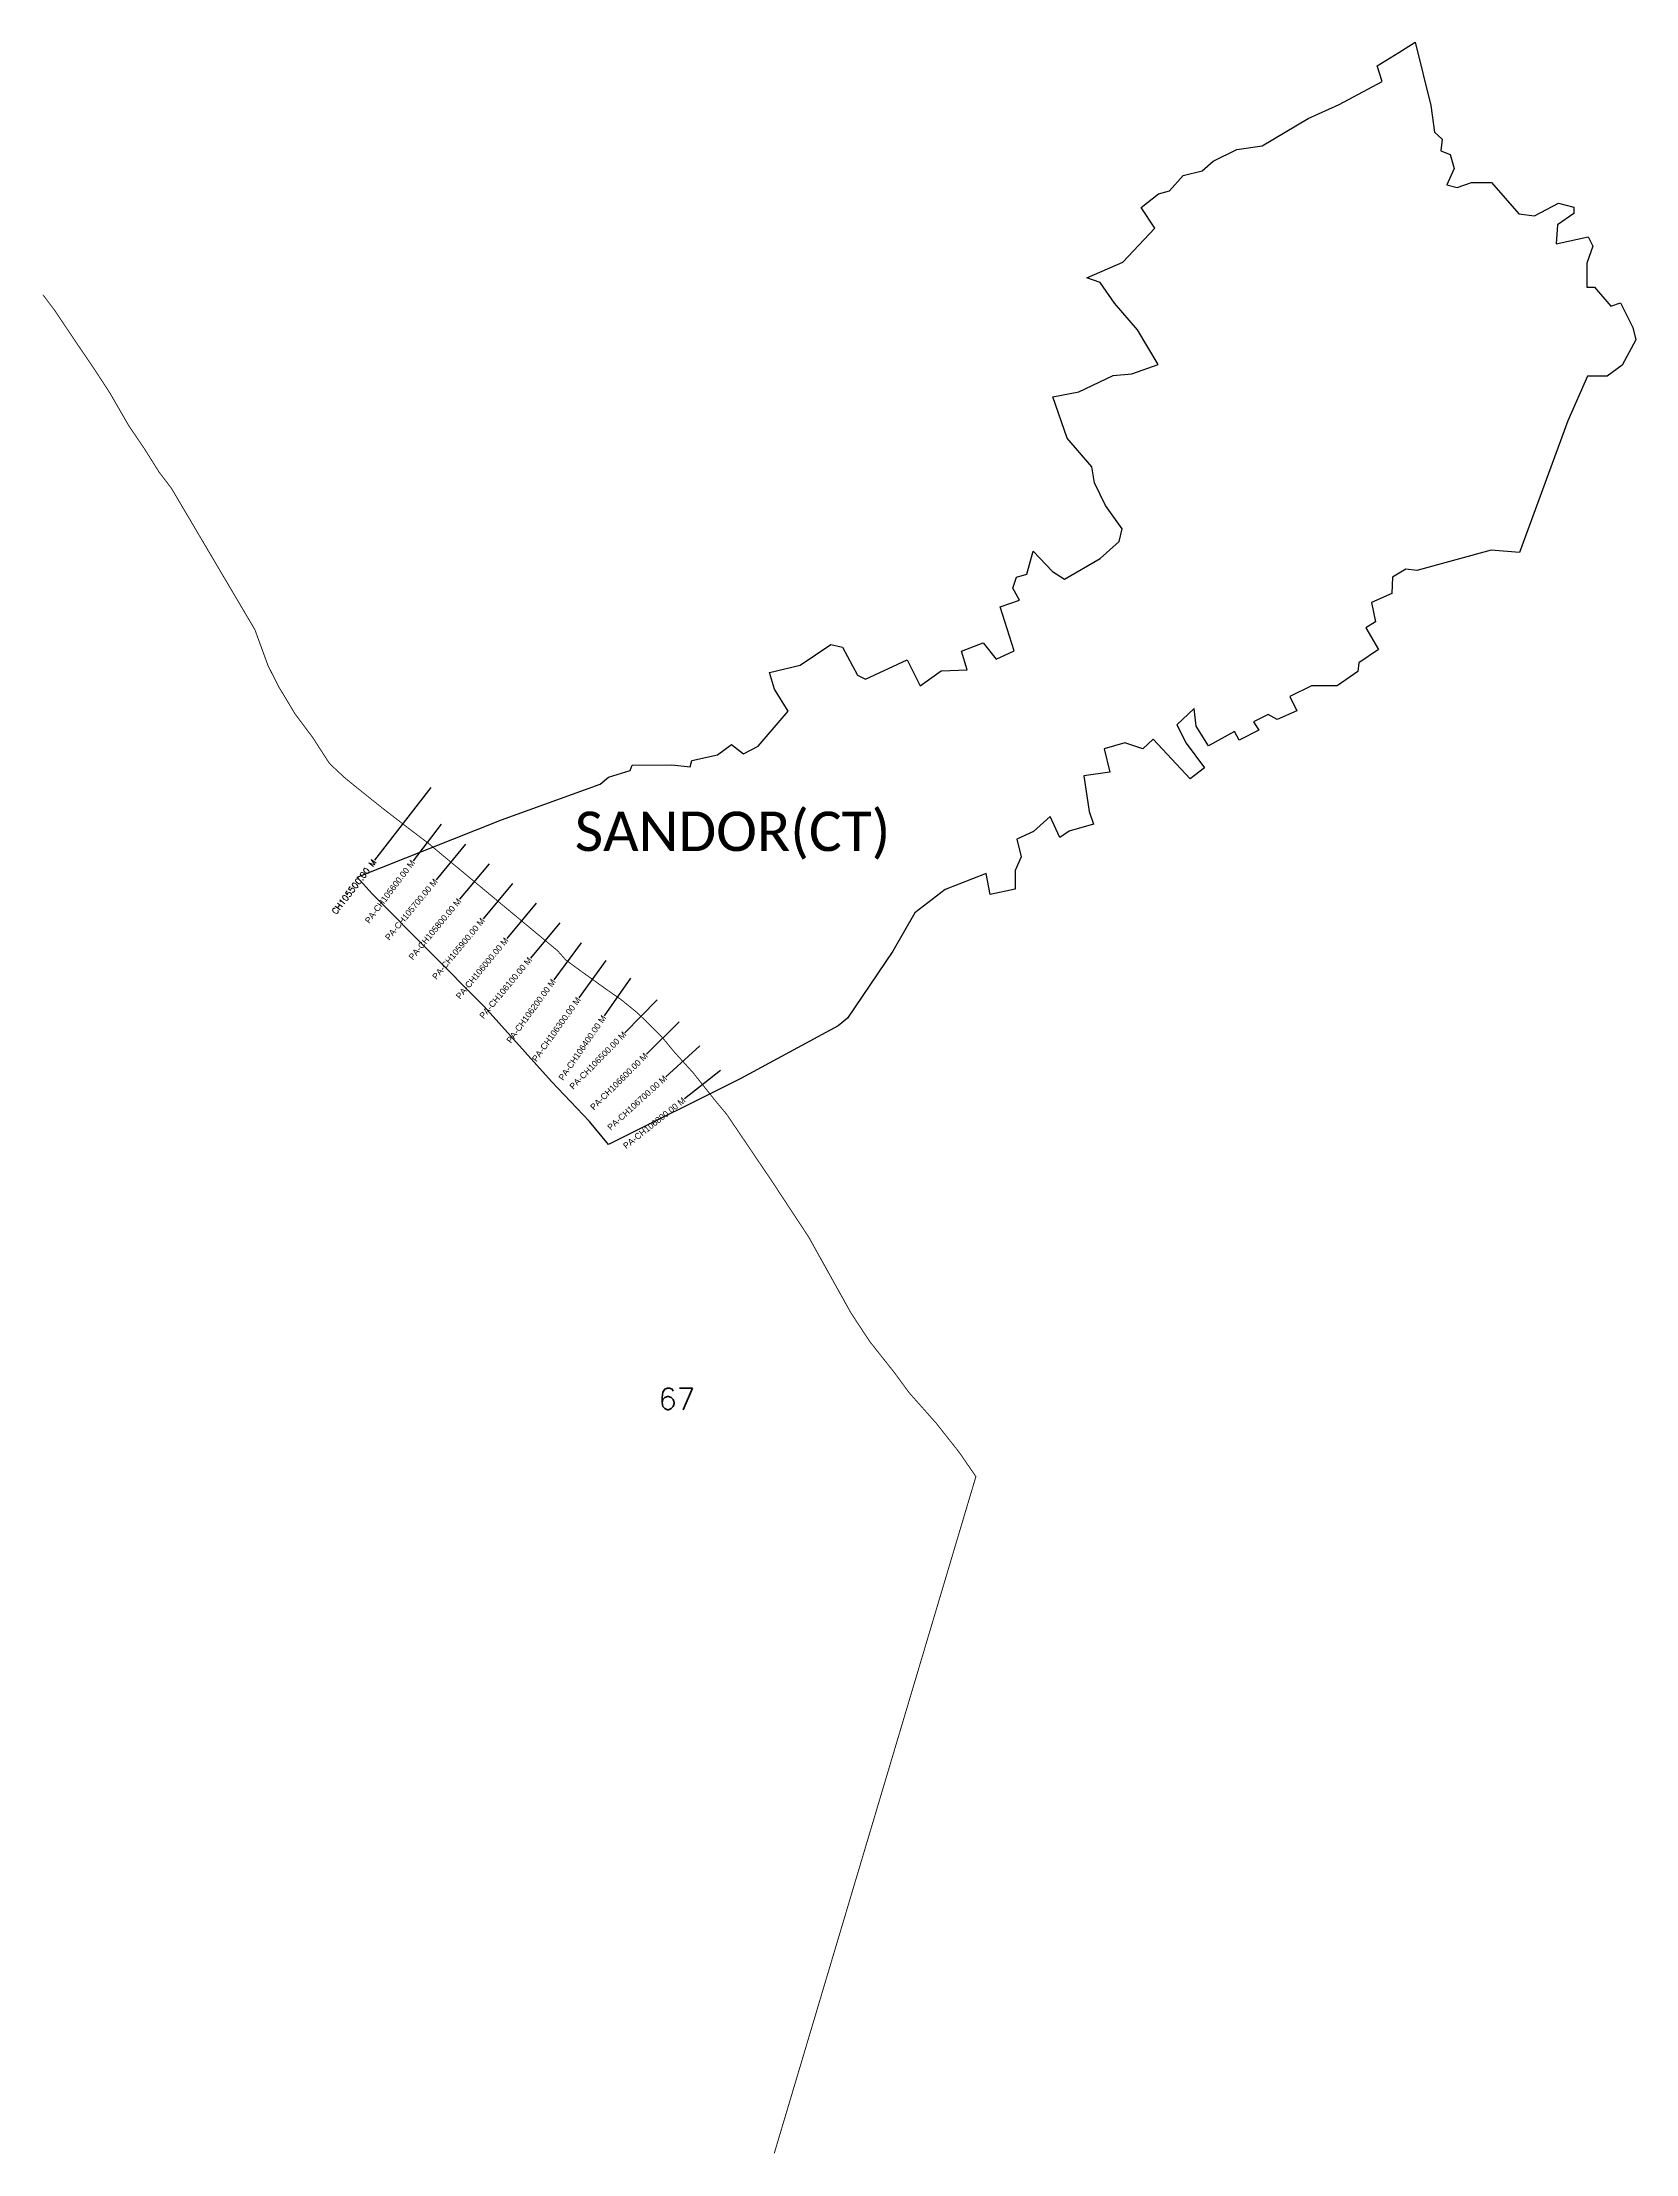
# Model space of a CAD drawing. Header units: metres. Extents: x 265666 to 270862, y 2136619 to 2143501.
import ezdxf
from ezdxf.enums import TextEntityAlignment as Align

# ---------------------------------------------------------------- set-up
doc = ezdxf.new("R2010")
doc.units = ezdxf.units.M
for name, color, linetype in [('CS', 134, 'Continuous'), ('CSMark', 6, 'Continuous'), ('NATURALLY PROTECTED', 3, 'Continuous'), ('village', 3, 'Continuous'), ('VILLAGE NAME', 250, 'Continuous')]:
    doc.layers.add(name, color=color, linetype=linetype)
doc.styles.add('DynamicDimensions', font='arial.ttf')
doc.styles.get("Standard").update_dxf_attribs({"font": 'simplex.shx'})

msp = doc.modelspace()

# ---------------------------------------------------------------- linework, layer by layer
at = {"color": 6, "flags": 128}
msp.add_lwpolyline([(267952.9, 2141181.8), (267999.9, 2141207.1)], dxfattribs=at)
at = {"layer": 'CS'}
for p, q in [((266933.1, 2141072.4), (266749.5, 2140835.1)), ((266966.2, 2140953), (266875.6, 2140833.4)), ((267045.8, 2140887.1), (266949.9, 2140771.7)), ((267122.7, 2140823.2), (267026.9, 2140707.8)), ((267199.6, 2140759.3), (267103.8, 2140643.9)), ((267276.5, 2140695.4), (267180.7, 2140580)), ((267353.5, 2140631.5), (267257.6, 2140516.1)), ((267422.8, 2140566.3), (267334.2, 2140445.3)), ((267503.2, 2140508), (267415.7, 2140386.2)), ((267583.7, 2140451.2), (267498.5, 2140327.7)), ((267670.9, 2140379.7), (267565.9, 2140272.6)), ((267742.5, 2140308.3), (267635.9, 2140202.7)), ((267809.9, 2140230.1), (267698.8, 2140129.3)), ((267877.8, 2140150.1), (267760.3, 2140056.9))]:
    msp.add_line(p, q, dxfattribs=at)
at = {"layer": 'NATURALLY PROTECTED', "const_width": 3, "flags": 128}
msp.add_lwpolyline([(265667.2, 2142678.3), (265670.2, 2142675.3), (265707.2, 2142625.9), (265777.6, 2142521), (265837, 2142433.8), (265886.6, 2142357.6), (265948.6, 2142250.2), (265998, 2142177.8), (266046.7, 2142100.2), (266086.6, 2142048), (266359.3, 2141586.4), (266402.1, 2141469.1), (266437.8, 2141398.9), (266491, 2141310.7), (266547.5, 2141235.3), (266602.5, 2141150.4), (266649.9, 2141105.9), (266691.3, 2141071.9), (266773.1, 2141006.5), (266856.6, 2140941.9), (266925.3, 2140889.9), (266967.2, 2140854.8), (267346.6, 2140539.7), (267373.5, 2140509.5), (267421.2, 2140474.6), (267483.7, 2140429.7), (267516.6, 2140406.3), (267552.4, 2140381.6), (267607.9, 2140336.4), (267649.2, 2140295.9), (267689.9, 2140254.9), (267725.7, 2140211.3), (267788.2, 2140142.4), (267858.3, 2140054.1), (267897.8, 2140006.8), (268046, 2139787.7), (268165.1, 2139606.9), (268302.5, 2139360.2), (268364, 2139266.6), (268443.2, 2139166.8), (268492.8, 2139099.4), (268580.5, 2139000.6), (268657.1, 2138903.6), (268710.3, 2138826.2), (268052.8, 2136620.6)], dxfattribs=at)
at = {"layer": 'village', "color": 6}
for points in [[(267999.9, 2141207.1, 0), (268098.5, 2141320.8, 0), (268053.1, 2141392.8, 0), (268036.8, 2141446.4, 0), (268137.5, 2141470.3, 0), (268237.3, 2141538.2, 0), (268275.3, 2141529.5, 0), (268324.7, 2141438.7, 0), (268349.9, 2141425, 0), (268486.3, 2141487.7, 0), (268528.2, 2141403.4, 0), (268597.5, 2141452.2, 0), (268681.9, 2141455.8, 0), (268663.2, 2141516.4, 0), (268734.5, 2141543.8, 0), (268776.2, 2141490, 0), (268835.5, 2141517.3, 0), (268789, 2141661.2, 0), (268852.9, 2141683.2, 0), (268831.2, 2141722.1, 0), (268842.5, 2141757.1, 0), (268876.6, 2141767.4, 0), (268897, 2141841.9, 0), (268960.4, 2141775.7, 0), (268999, 2141750.9, 0), (269115.4, 2141818.6, 0), (269177.3, 2141874.1, 0), (269187.7, 2141914.7, 0), (269132.8, 2141990.7, 0), (269096.5, 2142065.6, 0), (269088.2, 2142117.5, 0), (269007.4, 2142211.1, 0), (268961.1, 2142345.1, 0), (269046.3, 2142361.3, 0), (269157.5, 2142415.2, 0), (269219.1, 2142420.1, 0), (269305.1, 2142450.7, 0), (269237.2, 2142564, 0), (269162, 2142650.4, 0), (269115.3, 2142718.2, 0), (269071.6, 2142732.7, 0), (269189.6, 2142784.3, 0), (269294.2, 2142895.6, 0), (269249.1, 2142962.3, 0), (269305.8, 2143006.5, 0), (269341.6, 2143016.8, 0), (269386.3, 2143066.7, 0), (269448.3, 2143082.1, 0), (269484.1, 2143113.1, 0), (269561.4, 2143151.1, 0), (269643.7, 2143163.5, 0), (269793.9, 2143252.2, 0), (269894.6, 2143297.8, 0), (270035.5, 2143372.8, 0), (270019, 2143424, 0), (270089.3, 2143468.1, 0), (270142.7, 2143501.1, 0), (270193.7, 2143294.5, 0), (270206.2, 2143207.6, 0), (270230.4, 2143185.6, 0), (270226.3, 2143147.1, 0), (270256.5, 2143135.1, 0), (270270, 2143089.5, 0), (270245.9, 2143036.1, 0), (270279.9, 2143027.9, 0), (270326.5, 2143043.7, 0), (270391.2, 2143043.9, 0), (270480.6, 2142941.8, 0), (270531.3, 2142935, 0), (270610.1, 2142976.1, 0), (270660.1, 2142963.3, 0), (270660.2, 2142942.6, 0), (270606.7, 2142905.9, 0), (270602.1, 2142844.3, 0), (270707, 2142866.7, 0), (270721.5, 2142836.2, 0), (270702.5, 2142780.9, 0), (270702.7, 2142702.8, 0)], [(270702.7, 2142702.8, 0), (270727.6, 2142702.4, 0), (270780.9, 2142641.3, 0), (270812.1, 2142651.5, 0), (270852.1, 2142571.5, 0), (270862.1, 2142531.1, 0), (270817.3, 2142448.4, 0), (270768.8, 2142412.9, 0), (270704.3, 2142412.9, 0), (270640.4, 2142267.4, 0), (270482.7, 2141837.8, 0), (270391, 2141845.5, 0), (270148.2, 2141779, 0), (270112, 2141783.6, 0), (270069, 2141757.2, 0), (270066.2, 2141704.4, 0), (270000.8, 2141675.1, 0), (270013, 2141612.4, 0), (269981.9, 2141592.2, 0), (270023, 2141521.9, 0), (269959.1, 2141478.4, 0), (269955.3, 2141450.5, 0), (269888.8, 2141403.9, 0), (269804.7, 2141403.6, 0), (269733.9, 2141368.3, 0), (269756.4, 2141322.1, 0), (269692.9, 2141293.8, 0), (269662.8, 2141309.5, 0), (269615.4, 2141286, 0), (269632.6, 2141258.9, 0), (269569, 2141226, 0), (269553.4, 2141254.4, 0), (269469.3, 2141208.1, 0), (269428.8, 2141272.2, 0), (269421.7, 2141330.1, 0), (269365.2, 2141276.8, 0), (269395.6, 2141216.4, 0), (269455.6, 2141135.9, 0), (269408.5, 2141100, 0), (269287.9, 2141229.9, 0), (269255.1, 2141198.3, 0), (269196.1, 2141218, 0), (269128.5, 2141198.3, 0), (269147.4, 2141121.8, 0), (269062.2, 2141109.9, 0), (269079.3, 2140994, 0), (269094.2, 2140953.1, 0), (269014.7, 2140929.4, 0), (268984.5, 2140909.5, 0), (268952.9, 2140977.9, 0), (268897.7, 2140928.3, 0), (268843.3, 2140903.9, 0), (268857.8, 2140846.5, 0), (268838.2, 2140801.4, 0), (268838.6, 2140740.3, 0), (268756.5, 2140723.4, 0), (268743.8, 2140791.9, 0), (268610.5, 2140740, 0), (268511.2, 2140663.3, 0), (268439.5, 2140538.5, 0), (268291.7, 2140320.1, 0), (268260.7, 2140295.2, 0), (267944.2, 2140123.5, 0), (267512.5, 2139909.1, 0), (267450.5, 2139984, 0), (267326.4, 2140113.5, 0), (267106.4, 2140358.6, 0), (266741.6, 2140725.7, 0), (266693.1, 2140779.4, 0), (267163.6, 2140966.9, 0), (267485.5, 2141083.2, 0), (267511.8, 2141105.7, 0), (267582.8, 2141127.4, 0), (267589.4, 2141144.6, 0), (267719.1, 2141145.8, 0), (267778.3, 2141139.9, 0), (267783.7, 2141160.4, 0), (267867.4, 2141179.1, 0), (267913.6, 2141212.6, 0), (267952.9, 2141181.8, 0)]]:
    msp.add_polyline3d(points, dxfattribs=at)

# ---------------------------------------------------------------- texts
at = {"insert": (267674.9, 2139114.3), "char_height": 70, "attachment_point": 1}
msp.add_mtext_dynamic_manual_height_columns('67', width=269.844, gutter_width=1, heights=[0], dxfattribs=at)
at = {"layer": 'CSMark'}
msp.add_text('CH105500.00 M', height=20, rotation=52.25561, dxfattribs=at).set_placement((266748.9, 2140834.3), align=Align.MIDDLE_RIGHT)
at = {"layer": 'CSMark', "style": 'DynamicDimensions'}
for s, rotation, p in [('PA-CH105600.00 M', 52.87917, (266875, 2140832.6)), ('PA-CH105600.00 M', 52.87917, (266875, 2140832.6)), ('PA-CH105700.00 M', 50.28811, (266949.3, 2140770.9)), ('PA-CH105700.00 M', 50.28811, (266949.3, 2140770.9)), ('PA-CH105800.00 M', 50.28811, (267026.2, 2140707)), ('PA-CH105900.00 M', 50.28811, (267103.1, 2140643.1)), ('PA-CH105900.00 M', 50.28811, (267103.1, 2140643.1)), ('PA-CH106000.00 M', 50.28811, (267180.1, 2140579.2)), ('PA-CH106000.00 M', 50.28811, (267180.1, 2140579.2)), ('PA-CH106100.00 M', 50.28811, (267257, 2140515.3)), ('PA-CH106100.00 M', 50.28811, (267257, 2140515.3)), ('PA-CH106200.00 M', 53.78925, (267333.6, 2140444.5)), ('PA-CH106300.00 M', 54.33637, (267415.1, 2140385.4)), ('PA-CH106400.00 M', 55.41535, (267498, 2140326.9)), ('PA-CH106500.00 M', 45.53593, (267565.2, 2140271.9)), ('PA-CH106600.00 M', 44.72812, (267635.2, 2140202)), ('PA-CH106700.00 M', 42.21454, (267698.1, 2140128.6)), ('PA-CH106800.00 M', 38.4221, (267759.5, 2140056.3))]:
    msp.add_text(s, height=20, rotation=rotation, dxfattribs=at).set_placement(p, align=Align.MIDDLE_RIGHT)
at = {"layer": 'VILLAGE NAME', "insert": (267402.5, 2140993.5), "char_height": 128.647, "attachment_point": 1}
msp.add_mtext_dynamic_manual_height_columns('{\\fCalibri|b0|i0|c0|p34;SANDOR(CT)}', width=737.615, gutter_width=643.2, heights=[0], dxfattribs=at)

doc.saveas('drawing.dxf')
